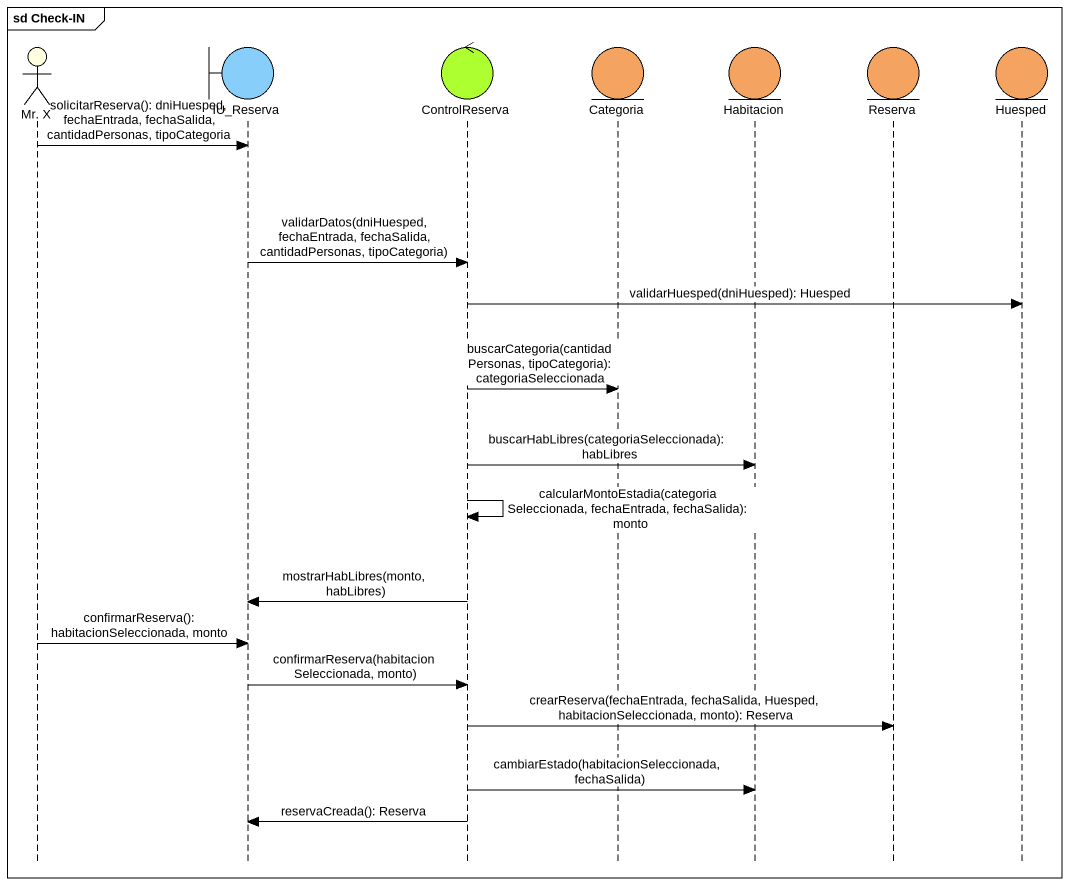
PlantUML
@startuml
mainframe sd Check-IN
hide footbox
actor "Mr. X" as Mr_X #FFFFE0
boundary IU_Reserva #87CEFA
control ControlReserva #ADFF2F
entity Categoria #F4A460
entity Habitacion #F4A460
entity Reserva #F4A460
entity Huesped #F4A460

Mr_X -> IU_Reserva : solicitarReserva(): dniHuesped, fechaEntrada, fechaSalida, cantidadPersonas, tipoCategoria
IU_Reserva -> ControlReserva : validarDatos(dniHuesped, fechaEntrada, fechaSalida, cantidadPersonas, tipoCategoria)
ControlReserva -> Huesped : validarHuesped(dniHuesped): Huesped
ControlReserva -> Categoria : buscarCategoria(cantidadPersonas, tipoCategoria): categoriaSeleccionada
ControlReserva -> Habitacion : buscarHabLibres(categoriaSeleccionada): habLibres
ControlReserva -> ControlReserva : calcularMontoEstadia(categoriaSeleccionada, fechaEntrada, fechaSalida): monto
ControlReserva -> IU_Reserva : mostrarHabLibres(monto, habLibres)
Mr_X -> IU_Reserva : confirmarReserva(): habitacionSeleccionada, monto
IU_Reserva -> ControlReserva : confirmarReserva(habitacionSeleccionada, monto)
ControlReserva -> Reserva : crearReserva(fechaEntrada, fechaSalida, Huesped, habitacionSeleccionada, monto): Reserva
ControlReserva -> Habitacion : cambiarEstado(habitacionSeleccionada, fechaSalida)
ControlReserva -> IU_Reserva : reservaCreada(): Reserva
@enduml
